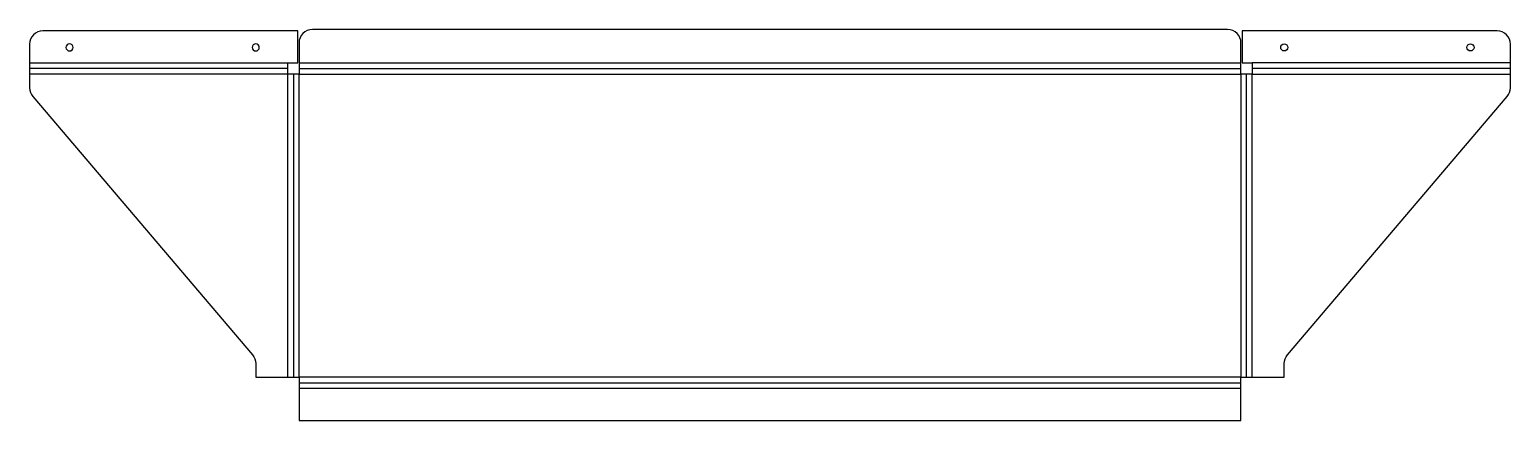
# Model space of a CAD drawing. Header units: inches. Extents: x -10.1 to 45.5, y 0 to 14.7.
import ezdxf

# ---------------------------------------------------------------- set-up
doc = ezdxf.new("R2010")
doc.units = ezdxf.units.IN

msp = doc.modelspace()

# ---------------------------------------------------------------- linework, layer by layer
at = {"layer": 'BEND'}
for p, q in [((-0.426, 13.245), (-10.128, 13.245)), ((-0.213, 13.032), (-0.213, 1.628)), ((0, 13.245), (35.404, 13.245)), ((35.617, 1.628), (35.617, 13.032)), ((45.532, 13.245), (35.83, 13.245)), ((0, 1.415), (35.404, 1.415))]:
    msp.add_line(p, q, dxfattribs=at)
at = {"layer": 'BEND_EXTENT'}
for p, q in [((-10.128, 13.458), (-0.426, 13.458)), ((0, 13.458), (35.404, 13.458)), ((45.532, 13.458), (35.83, 13.458)), ((-0.426, 13.032), (-10.128, 13.032)), ((-0.426, 1.628), (-0.426, 13.032)), ((35.83, 13.032), (45.532, 13.032)), ((35.83, 1.628), (35.83, 13.032)), ((35.404, 1.202), (0, 1.202))]:
    msp.add_line(p, q, dxfattribs=at)
msp.add_lwpolyline([(35.404, 13.032), (35.404, 1.628), (0, 1.628), (0, 13.032)], close=True, dxfattribs=at)
at = {"layer": 'INTERIOR_PROFILES', "extrusion": (0, 0, -1)}
for centre in [(8.628, 14.035), (1.628, 14.035)]:
    msp.add_circle(centre, 0.133, dxfattribs=at)
at = {"layer": 'INTERIOR_PROFILES'}
for centre in [(37.032, 14.035), (44.032, 14.035)]:
    msp.add_circle(centre, 0.133, dxfattribs=at)
at = {"layer": 'OUTER_PROFILES'}
msp.add_lwpolyline([(35.455, 14.66), (35.455, 13.458), (35.83, 13.458), (35.83, 13.032), (35.404, 13.032), (35.404, 14.208, 0.414214), (34.904, 14.708), (0.5, 14.708, 0.414214), (0, 14.208), (0, 13.032), (-0.426, 13.032), (-0.426, 13.458), (-0.051, 13.458), (-0.051, 14.66), (-9.628, 14.66, 0.414214), (-10.128, 14.16), (-10.128, 12.514, 0.177967), (-10.009, 12.19), (-1.747, 2.47, -0.177967), (-1.628, 2.146), (-1.628, 1.628), (0, 1.628), (0, 0), (35.404, 0), (35.404, 1.628), (37.032, 1.628), (37.032, 2.146, -0.177967), (37.151, 2.47), (45.413, 12.19, 0.177967), (45.532, 12.514), (45.532, 14.16, 0.414214), (45.032, 14.66)], format="xyb", close=True, dxfattribs=at)

doc.saveas('drawing.dxf')
